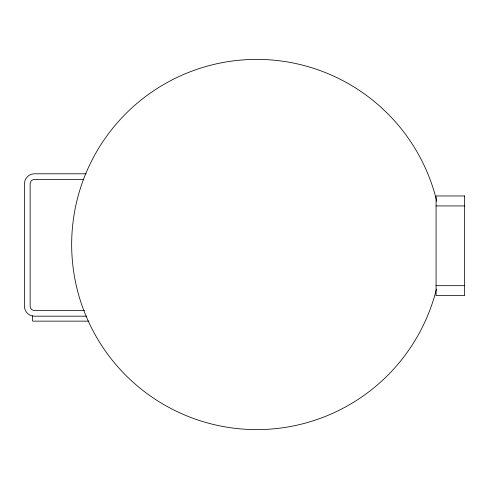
<?xml version="1.0" encoding="UTF-8"?>
<svg xmlns="http://www.w3.org/2000/svg" width="489" height="489" viewBox="0 0 489 489"><rect width="100%" height="100%" fill="white"/><g stroke="black" fill="none" stroke-linecap="round" stroke-linejoin="round"><path stroke-width="0.73" d="M86.058 173.797L34.419 173.797A9.969 9.969 0 0 0 24.45 183.766L24.45 306.224A9.969 9.969 0 0 0 34.419 316.187L86.816 316.187M83.778 179.494L34.419 179.494A4.273 4.273 0 0 0 30.147 183.766L30.147 306.224A4.273 4.273 0 0 0 34.419 310.497L84.536 310.497M436.072 205.93L464.55 205.93M436.072 285.668L464.55 285.668M88.937 321.139L32.635 321.139L32.635 315.808M436.414 289.127A185.111 185.111 0 0 1 151.125 396.5A185.111 185.111 0 0 1 152.323 91.675A185.111 185.111 0 0 1 436.763 201.285M464.55 195.961L436.072 195.961L436.072 295.637L464.55 295.637L464.55 195.961"/></g></svg>
